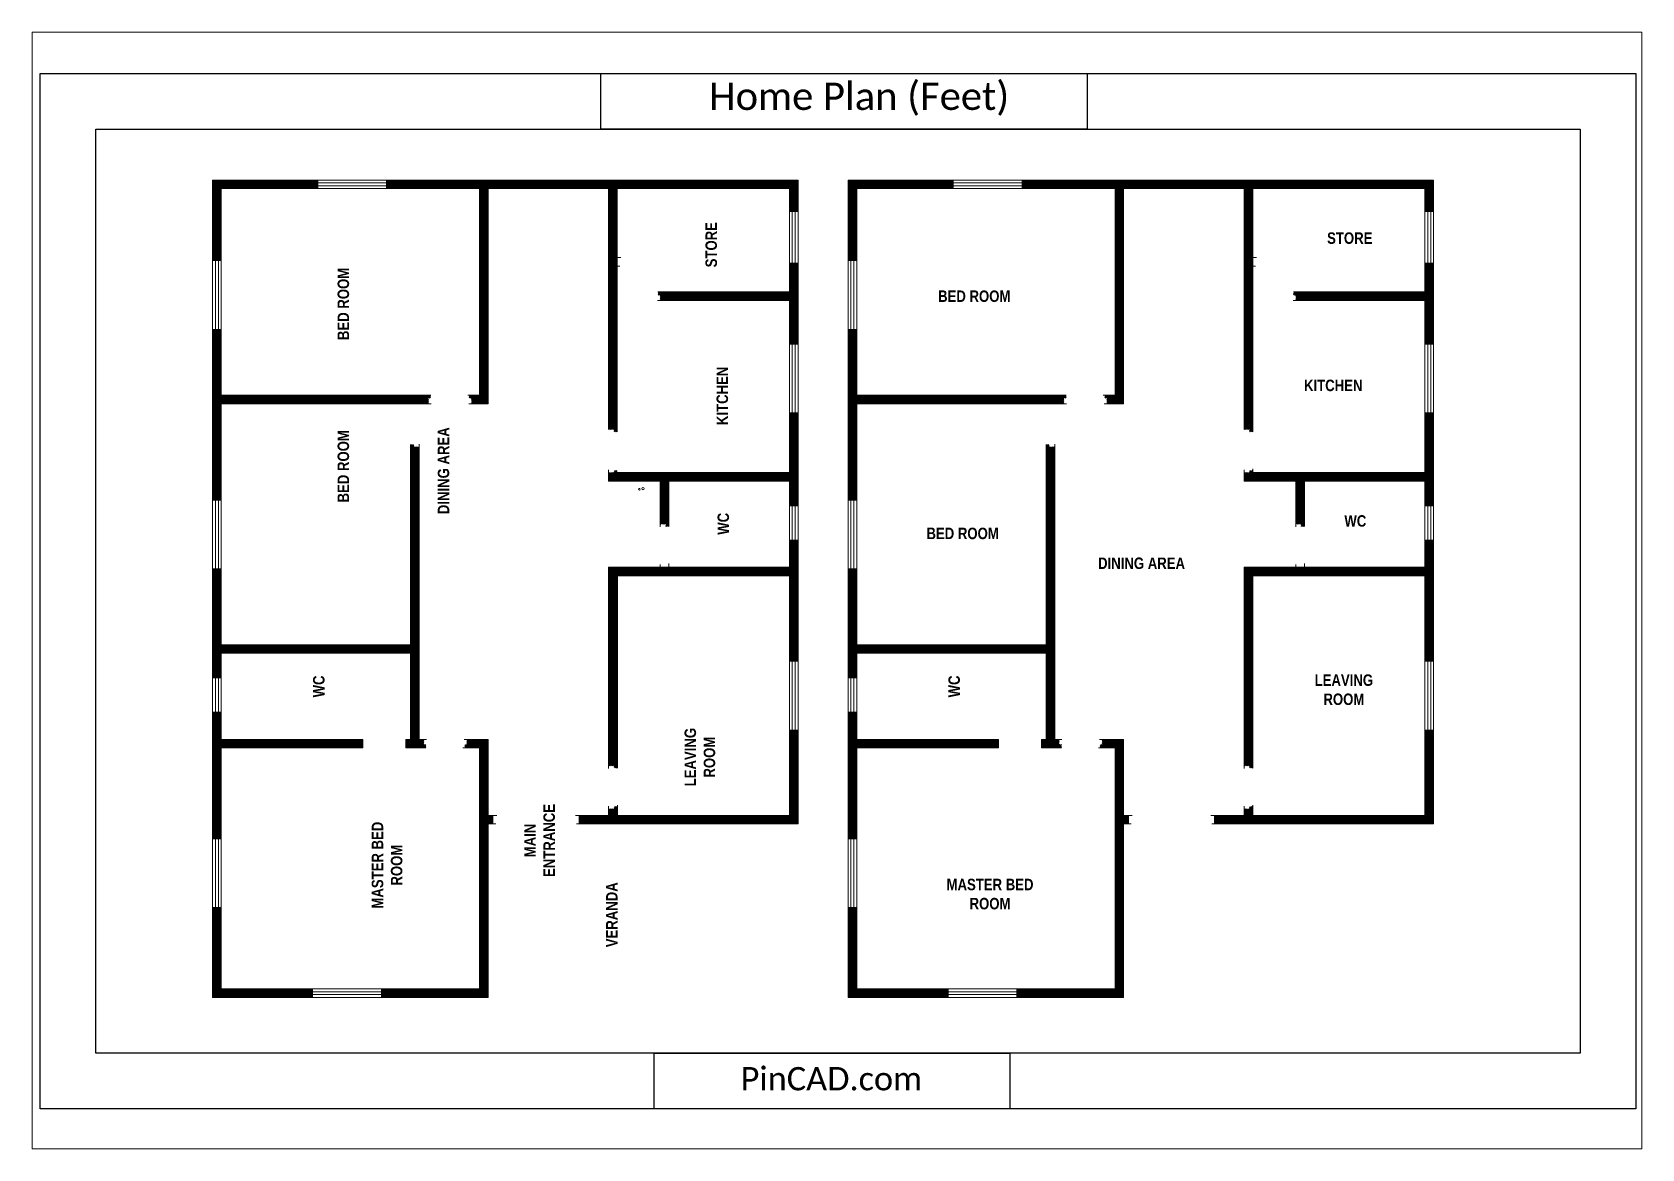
# Paper-space layout 'Layout1' of a CAD drawing. Header units: feet. Extents: x 0.1 to 11.3, y 0 to 7.8.
# The model-space entities are those that its viewports show. They can reach past a viewport. Long polylines and large blocks are cut down to what shows.
import ezdxf

# ---------------------------------------------------------------- set-up
doc = ezdxf.new("R2010")
doc.units = ezdxf.units.FT
doc.header["$MEASUREMENT"] = 0
for name, color, linetype, lineweight in [('DIM1', 154, 'Continuous', 5), ('text', 6, 'Continuous', 25), ('wall', 7, 'Continuous', 40), ('window', 116, 'Continuous', 20)]:
    doc.layers.add(name, color=color, linetype=linetype, lineweight=lineweight)
doc.layers.add('hatch', color=252, linetype='Continuous')
doc.layers.add('PinCAD.com', color=7, linetype='Continuous')
doc.styles.add('iso', font='iso.shx')
doc.styles.get("Standard").update_dxf_attribs({"font": 'swisscb.ttf'})
pattern_1 = [(135, (16912.3947, -14211.75904), (-0.441941738, -0.441941738), [])]
pattern_2 = [(135, (17355.28106, -14211.75904), (-0.441941738, -0.441941738), [])]

# ---------------------------------------------------------------- blocks, each defined once
blk = doc.blocks.new('A$C381E33FC')
at = {"layer": 'window', "lineweight": 0}
for p, q in [((0, 0), (0, 6)), ((0, 6), (48, 6)), ((0, 4), (48, 4)), ((0, 2), (48, 2)), ((0, 0), (48, 0)), ((0, 0), (48, 0)), ((48, 0), (48, 6))]:
    blk.add_line(p, q, dxfattribs=at)
blk = doc.blocks.new('A$C52AB20B1')
at = {"layer": 'window', "lineweight": 0}
for p, q in [((0, 0), (0, 6)), ((0, 6), (36, 6)), ((0, 4), (36, 4)), ((0, 2), (36, 2)), ((0, 0), (36, 0)), ((0, 0), (36, 0)), ((36, 0), (36, 6))]:
    blk.add_line(p, q, dxfattribs=at)
blk = doc.blocks.new('A$C6E103827')
at = {"layer": 'window', "lineweight": 0}
for p, q in [((0, 0), (0, 6)), ((0, 6), (24, 6)), ((0, 4), (24, 4)), ((0, 2), (24, 2)), ((24, 0), (24, 6)), ((0, 0), (24, 0)), ((0, 0), (24, 0))]:
    blk.add_line(p, q, dxfattribs=at)

msp = doc.modelspace()

# ---------------------------------------------------------------- hatches: boundary and pattern name
at = {"layer": 'DIM1', "lineweight": 0}
h = msp.add_hatch(dxfattribs=at)
h.set_pattern_fill('ANSI31', color=256, angle=90)
h.set_pattern_definition([(135, (17113.98848, -14211.75904), (-0.0883883476, -0.0883883476), [])])
h.paths.add_polyline_path([(17093.6, -324), (17093.6, -330), (17099.6, -330), (17099.6, -324)])
h = msp.add_hatch(dxfattribs=at)
h.set_pattern_fill('ANSI31', color=256, angle=90)
h.set_pattern_definition([(135, (17556.87482, -14211.75904), (-0.0883883476, -0.0883883476), [])])
h.paths.add_polyline_path([(17536.5, -324), (17536.5, -330), (17542.5, -330), (17542.5, -324)])
at = {"layer": 'hatch', "lineweight": 0}
h = msp.add_hatch(dxfattribs=at)
h.set_pattern_fill('ANSI31', color=256, scale=5, angle=90)
h.set_pattern_definition(pattern_1)
h.paths.add_polyline_path([(16907.6, -31.2), (16907.6, -107.1), (16913.6, -107.1), (16913.6, -31.2)])
h.paths.add_polyline_path([(16913.6, -84), (16913.6, -90), (17045.6, -90), (17045.6, -84)])
edge = h.paths.add_edge_path()
edge.add_line((17045.6, 55.6), (17045.6, -150))
edge.add_line((17045.6, -150), (17051.6, -150))
edge.add_line((17051.6, -150), (17051.6, 54))
edge.add_line((17051.6, 54), (17047.9, 54))
edge.add_line((17047.9, 54), (17047.9, 55.5))
edge.add_arc((17047.9, 82.5), 27, 265.2198, 270, ccw=False)
h.paths.add_polyline_path([(16907.6, 135.8), (16907.6, 16.8), (16913.6, 16.8), (16913.6, 135.8)])
edge = h.paths.add_edge_path()
edge.add_line((16913.6, 90), (16913.6, 84))
edge.add_line((16913.6, 84), (17058, 84))
edge.add_line((17058, 84), (17058, 87.8))
edge.add_line((17058, 87.8), (17059.5, 87.8))
edge.add_arc((17086.5, 87.8), 27, 175.2198, 180, ccw=False)
edge.add_line((17059.6, 90), (16913.6, 90))
h.paths.add_polyline_path([(16907.6, 240), (16907.6, 183.8), (16913.6, 183.8), (16913.6, 234), (16980.9, 234), (16980.9, 240)])
h.paths.add_polyline_path([(17093.6, 234), (17093.6, 90), (17086.5, 90), (17086.5, 87.8), (17088, 87.8), (17088, 84), (17099.6, 84), (17099.6, 234)])
h.paths.add_polyline_path([(17028.9, 240), (17028.9, 234), (17093.6, 234), (17093.6, 240)])
edge = h.paths.add_edge_path()
edge.add_line((17093.6, 240), (17093.6, 234))
edge.add_line((17093.6, 234), (17099.6, 234))
edge.add_line((17099.6, 234), (17178.8, 234))
edge.add_arc((17163, 235.9), 15.9, 353.2816, 361.3812)
edge.add_line((17178.9, 236.3), (17186.1, 236.3))
edge.add_line((17186.1, 236.3), (17186.1, 240))
edge.add_line((17186.1, 240), (17093.6, 240))
h = msp.add_hatch(dxfattribs=at)
h.set_pattern_fill('ANSI31', color=256, scale=5, angle=90)
h.set_pattern_definition(pattern_1)
h.paths.add_polyline_path([(17099.6, -203), (17099.6, -209), (17103, -209), (17103, -203)])
h.paths.add_polyline_path([(17163, -203), (17163, -209), (17315.6, -209), (17315.6, -143.5), (17309.6, -143.5), (17309.6, -203)])
h.paths.add_polyline_path([(17183.6, -30), (17183.6, -96), (17183.6, -168.4), (17187.4, -168.4), (17187.4, -169.9, -0.02157), (17189.7, -170), (17189.7, -36), (17309.6, -36), (17309.6, -30)])
h.paths.add_polyline_path([(17183.6, -198.4), (17183.6, -203), (17189.7, -203), (17189.7, -196.9), (17187.4, -196.9), (17187.4, -198.4)], flags=17)
h.paths.add_polyline_path([(17309.6, -11.2), (17309.6, -95.5), (17315.6, -95.5), (17315.6, -11.2)])
h.paths.add_polyline_path([(17189.6, 36), (17189.6, 37.5), (17187.4, 37.5), (17187.4, 36), (17183.6, 36), (17183.6, 30), (17309.6, 30), (17309.6, 36)])
h.paths.add_polyline_path([(17219.6, 30), (17219.6, 0), (17223.4, 0), (17223.4, -1.5, -0.020861), (17225.6, -1.6), (17225.6, 30)])
h.paths.add_polyline_path([(17309.6, 77.6), (17309.6, 12.8), (17315.6, 12.8), (17315.6, 77.6)])
h.paths.add_polyline_path([(17309.6, 182), (17309.6, 125.6), (17315.6, 125.6), (17315.6, 182)])
h.paths.add_polyline_path([(17218, 162, -0.020861), (17218.1, 159.8), (17219.6, 159.8), (17219.6, 156), (17309.6, 156), (17309.6, 162)])
h.paths.add_polyline_path([(17183.6, 234), (17183.6, 66), (17187.4, 66), (17187.4, 64.5, -0.020861), (17189.6, 64.4), (17189.6, 234)])
h.paths.add_polyline_path([(17180.2, 240), (17180.2, 236.3), (17178.7, 236.3), (17178.7, 234), (17183.6, 234), (17189.6, 234), (17189.6, 240)])
h.paths.add_polyline_path([(17189.6, 240), (17189.6, 234), (17309.6, 234), (17309.6, 218), (17315.6, 218), (17315.6, 240)])
h = msp.add_hatch(dxfattribs=at)
h.set_pattern_fill('ANSI31', color=256, scale=5, angle=90)
h.set_pattern_definition(pattern_2)
h.paths.add_polyline_path([(17350.5, -31.2), (17350.5, -107.1), (17356.5, -107.1), (17356.5, -31.2)])
h.paths.add_polyline_path([(17356.5, -84), (17356.5, -90), (17488.5, -90), (17488.5, -84)])
edge = h.paths.add_edge_path()
edge.add_line((17488.5, 55.6), (17488.5, -150))
edge.add_line((17488.5, -150), (17494.5, -150))
edge.add_line((17494.5, -150), (17494.5, 54))
edge.add_line((17494.5, 54), (17490.7, 54))
edge.add_line((17490.7, 54), (17490.7, 55.5))
edge.add_arc((17490.7, 82.5), 27, 265.2198, 270, ccw=False)
h.paths.add_polyline_path([(17350.5, 135.8), (17350.5, 16.8), (17356.5, 16.8), (17356.5, 135.8)])
edge = h.paths.add_edge_path()
edge.add_line((17356.5, 90), (17356.5, 84))
edge.add_line((17356.5, 84), (17500.9, 84))
edge.add_line((17500.9, 84), (17500.9, 87.8))
edge.add_line((17500.9, 87.8), (17502.4, 87.8))
edge.add_arc((17529.4, 87.8), 27, 175.2198, 180, ccw=False)
edge.add_line((17502.5, 90), (17356.5, 90))
h.paths.add_polyline_path([(17350.5, 240), (17350.5, 183.8), (17356.5, 183.8), (17356.5, 234), (17423.8, 234), (17423.8, 240)])
h.paths.add_polyline_path([(17536.5, 234), (17536.5, 90), (17529.4, 90), (17529.4, 87.8), (17530.9, 87.8), (17530.9, 84), (17542.5, 84), (17542.5, 234)])
h.paths.add_polyline_path([(17471.8, 240), (17471.8, 234), (17536.5, 234), (17536.5, 240)])
edge = h.paths.add_edge_path()
edge.add_line((17536.5, 240), (17536.5, 234))
edge.add_line((17536.5, 234), (17542.5, 234))
edge.add_line((17542.5, 234), (17621.7, 234))
edge.add_arc((17605.9, 235.9), 15.9, 353.2816, 361.3812)
edge.add_line((17621.8, 236.3), (17629, 236.3))
edge.add_line((17629, 236.3), (17629, 240))
edge.add_line((17629, 240), (17536.5, 240))
h = msp.add_hatch(dxfattribs=at)
h.set_pattern_fill('ANSI31', color=256, scale=5, angle=90)
h.set_pattern_definition(pattern_2)
h.paths.add_polyline_path([(17542.5, -203), (17542.5, -209), (17545.9, -209), (17545.9, -203)])
h.paths.add_polyline_path([(17605.9, -203), (17605.9, -209), (17758.5, -209), (17758.5, -143.5), (17752.5, -143.5), (17752.5, -203)])
h.paths.add_polyline_path([(17626.5, -30), (17626.5, -96), (17626.5, -168.4), (17630.2, -168.4), (17630.2, -169.9, -0.02157), (17632.6, -170), (17632.6, -36), (17752.5, -36), (17752.5, -30)])
h.paths.add_polyline_path([(17626.5, -198.4), (17626.5, -203), (17632.6, -203), (17632.6, -196.9), (17630.2, -196.9), (17630.2, -198.4)], flags=17)
h.paths.add_polyline_path([(17752.5, -11.2), (17752.5, -95.5), (17758.5, -95.5), (17758.5, -11.2)])
h.paths.add_polyline_path([(17632.5, 36), (17632.5, 37.5), (17630.2, 37.5), (17630.2, 36), (17626.5, 36), (17626.5, 30), (17752.5, 30), (17752.5, 36)])
h.paths.add_polyline_path([(17662.5, 30), (17662.5, 0), (17666.2, 0), (17666.2, -1.5, -0.020861), (17668.5, -1.6), (17668.5, 30)])
h.paths.add_polyline_path([(17752.5, 77.6), (17752.5, 12.8), (17758.5, 12.8), (17758.5, 77.6)])
h.paths.add_polyline_path([(17752.5, 182), (17752.5, 125.6), (17758.5, 125.6), (17758.5, 182)])
h.paths.add_polyline_path([(17660.9, 162, -0.020861), (17661, 159.8), (17662.5, 159.8), (17662.5, 156), (17752.5, 156), (17752.5, 162)])
h.paths.add_polyline_path([(17626.5, 234), (17626.5, 66), (17630.2, 66), (17630.2, 64.5, -0.020861), (17632.5, 64.4), (17632.5, 234)])
h.paths.add_polyline_path([(17623.1, 240), (17623.1, 236.3), (17621.6, 236.3), (17621.6, 234), (17626.5, 234), (17632.5, 234), (17632.5, 240)])
h.paths.add_polyline_path([(17632.5, 240), (17632.5, 234), (17752.5, 234), (17752.5, 218), (17758.5, 218), (17758.5, 240)])
h = msp.add_hatch(dxfattribs=at)
h.set_pattern_fill('ANSI31', color=256, scale=5, angle=90)
h.set_pattern_definition([(135, (17113.9885, -14211.75904), (-0.441941738, -0.441941738), [])])
h.paths.add_polyline_path([(16907.6, -267.3), (16907.6, -330), (16977.3, -330), (16977.3, -324), (16913.6, -324), (16913.6, -267.3)])
h.paths.add_polyline_path([(16907.6, -131.1), (16907.6, -219.3), (16913.6, -219.3), (16913.6, -131.1)])
h.paths.add_polyline_path([(16913.6, -150), (16913.6, -156), (17012.3, -156), (17012.3, -150)])
h.paths.add_polyline_path([(17042.3, -150), (17042.3, -156), (17056.3, -156, -0.020861), (17056.3, -153.7), (17054.8, -153.7), (17054.8, -150)])
h.paths.add_polyline_path([(17084.8, -150), (17084.8, -153.7), (17083.3, -153.7), (17083.3, -156), (17093.6, -156), (17093.6, -324), (17099.6, -324), (17099.6, -150)])
h.paths.add_polyline_path([(17025.3, -324), (17025.3, -330), (17093.6, -330), (17093.6, -324)])
h = msp.add_hatch(dxfattribs=at)
h.set_pattern_fill('ANSI31', color=256, scale=5, angle=90)
h.set_pattern_definition([(135, (17556.8748, -14211.75904), (-0.441941738, -0.441941738), [])])
h.paths.add_polyline_path([(17350.5, -267.3), (17350.5, -330), (17420.2, -330), (17420.2, -324), (17356.5, -324), (17356.5, -267.3)])
h.paths.add_polyline_path([(17350.5, -131.1), (17350.5, -219.3), (17356.5, -219.3), (17356.5, -131.1)])
h.paths.add_polyline_path([(17356.5, -150), (17356.5, -156), (17455.2, -156), (17455.2, -150)])
h.paths.add_polyline_path([(17485.2, -150), (17485.2, -156), (17499.2, -156, -0.020861), (17499.1, -153.7), (17497.6, -153.7), (17497.6, -150)])
h.paths.add_polyline_path([(17527.6, -150), (17527.6, -153.7), (17526.1, -153.7), (17526.1, -156), (17536.5, -156), (17536.5, -324), (17542.5, -324), (17542.5, -150)])
h.paths.add_polyline_path([(17468.2, -324), (17468.2, -330), (17536.5, -330), (17536.5, -324)])

# ---------------------------------------------------------------- linework, layer by layer
at = {"layer": 'PinCAD.com'}
for points in [[(16787.5, 314.2), (17899.5, 314.2), (17899.5, -407.6), (16787.5, -407.6)], [(17178.1, 314.2), (17517.2, 314.2), (17517.2, 275.5), (17178.1, 275.5)], [(17178.1, 314.2), (17517.2, 314.2), (17517.2, 275.5), (17178.1, 275.5)], [(16826.2, 275.5), (17860.8, 275.5), (17860.8, -368.9), (16826.2, -368.9)], [(17215.3, -368.9), (17463.1, -368.9), (17463.1, -407.6), (17215.3, -407.6)], [(17215.3, -368.9), (17463.1, -368.9), (17463.1, -407.6), (17215.3, -407.6)]]:
    msp.add_lwpolyline(points, close=True, dxfattribs=at)
at = {"layer": 'wall', "lineweight": 0}
for p, q in [((16907.6, 240), (17152.1, 240)), ((16907.6, -330), (16907.6, 240)), ((17189.6, 240), (17093.6, 240)), ((17093.6, 240), (17093.6, 90)), ((17178.4, 240), (17315.6, 240)), ((17189.6, 66), (17189.6, 240)), ((17315.6, -209), (17315.6, 240)), ((17350.5, 240), (17595, 240)), ((17350.5, -330), (17350.5, 240)), ((17632.5, 240), (17536.5, 240)), ((17536.5, 240), (17536.5, 90)), ((17621.2, 240), (17758.5, 240)), ((17632.5, 66), (17632.5, 240)), ((17758.5, -209), (17758.5, 240)), ((16913.6, 234), (17151.8, 234)), ((16913.6, -324), (16913.6, 234)), ((17177.6, 234), (17309.6, 234)), ((17183.6, 66), (17183.6, 234)), ((17189.6, 64.4), (17189.6, 234)), ((17309.6, -203), (17309.6, 234)), ((17356.5, 234), (17594.7, 234)), ((17356.5, -324), (17356.5, 234)), ((17620.5, 234), (17752.5, 234)), ((17626.5, 66), (17626.5, 234)), ((17632.5, 64.4), (17632.5, 234)), ((17752.5, -203), (17752.5, 234)), ((17218, 162), (17309.6, 162)), ((17660.9, 162), (17752.5, 162)), ((17217.7, 156), (17309.6, 156)), ((17660.6, 156), (17752.5, 156)), ((17093.6, 90), (17085.4, 90)), ((17536.5, 90), (17528.2, 90)), ((17045.6, -150), (17045.6, 55.6)), ((17051.6, -150), (17051.6, 55.9)), ((17488.5, -150), (17488.5, 55.6)), ((17494.5, -150), (17494.5, 55.9)), ((17183.6, 30), (17183.6, 37.9)), ((17189.6, 36), (17309.6, 36)), ((17626.5, 30), (17626.5, 37.9)), ((17632.5, 36), (17632.5, 38.6)), ((17632.5, 36), (17752.5, 36)), ((17183.6, 30), (17309.6, 30)), ((17219.6, -1.9), (17219.6, 30)), ((17225.6, 30), (17285.6, 30)), ((17225.6, -1.6), (17225.6, 30)), ((17626.5, 30), (17752.5, 30)), ((17662.5, -1.9), (17662.5, 30)), ((17668.5, 30), (17728.5, 30)), ((17668.5, -1.6), (17668.5, 30)), ((17183.6, -30), (17309.6, -30)), ((17183.6, -96), (17183.6, -30)), ((17626.5, -30), (17752.5, -30)), ((17626.5, -96), (17626.5, -30)), ((17189.7, -36), (17309.6, -36)), ((17189.7, -36), (17189.7, -170)), ((17632.6, -36), (17752.5, -36)), ((17632.6, -36), (17632.6, -170)), ((17045.6, -84), (16913.6, -84)), ((17488.5, -84), (17356.5, -84)), ((17045.6, -90), (16913.6, -90)), ((17183.6, -96), (17183.6, -170.3)), ((17488.5, -90), (17356.5, -90)), ((17626.5, -96), (17626.5, -170.3)), ((17012.3, -150), (16913.6, -150)), ((17012.3, -156), (16913.6, -156)), ((17012.3, -156), (17012.3, -150)), ((17056.6, -150), (17042.3, -150)), ((17042.3, -156), (17042.3, -150)), ((17056.3, -156), (17042.3, -156)), ((17093.6, -156), (17082.1, -156)), ((17099.6, -150), (17082.9, -150)), ((17093.6, -330), (17093.6, -156)), ((17099.6, -330), (17099.6, -150)), ((17455.2, -150), (17356.5, -150)), ((17455.2, -156), (17356.5, -156)), ((17455.2, -156), (17455.2, -150)), ((17499.5, -150), (17485.2, -150)), ((17485.2, -156), (17485.2, -150)), ((17499.2, -156), (17485.2, -156)), ((17536.5, -156), (17525, -156)), ((17542.5, -150), (17525.8, -150)), ((17536.5, -330), (17536.5, -156)), ((17542.5, -330), (17542.5, -150)), ((17183.6, -196.6), (17183.6, -203)), ((17189.7, -195.8), (17189.7, -203)), ((17626.5, -196.6), (17626.5, -203)), ((17632.6, -195.8), (17632.6, -203)), ((17099.6, -203), (17105.7, -203)), ((17099.6, -209), (17104.9, -209)), ((17103, -209), (17103, -203)), ((17160.4, -203), (17309.6, -203)), ((17161.2, -209), (17315.6, -209)), ((17542.5, -203), (17548.5, -203)), ((17542.5, -209), (17547.8, -209)), ((17545.9, -209), (17545.9, -203)), ((17603.3, -203), (17752.5, -203)), ((17604, -209), (17758.5, -209)), ((17099.6, -324), (16913.6, -324)), ((17542.5, -324), (17356.5, -324)), ((17099.6, -330), (16907.6, -330)), ((17542.5, -330), (17350.5, -330))]:
    msp.add_line(p, q, dxfattribs=at)
for points in [[(17183.6, 234), (17099.6, 234), (17099.6, 84), (17086.1, 84)], [(17183.6, 66), (17183.6, 234), (17177.6, 234)], [(17626.5, 234), (17542.5, 234), (17542.5, 84), (17529, 84)], [(17626.5, 66), (17626.5, 234), (17620.5, 234)], [(17059.6, 90), (16913.6, 90)], [(17502.5, 90), (17356.5, 90)], [(17059.9, 84), (16913.6, 84)], [(17502.7, 84), (17356.5, 84)]]:
    msp.add_lwpolyline(points, dxfattribs=at)
at = {"layer": 'window', "lineweight": 0}
for p, q in [((17189.6, 186), (17192.2, 186)), ((17189.6, 180), (17191.5, 180)), ((17632.5, 186), (17635.1, 186)), ((17632.5, 180), (17634.4, 180)), ((17225.6, 12), (17225.6, 30)), ((17668.5, 12), (17668.5, 30)), ((17219.6, -30), (17219.6, -28.1)), ((17225.6, -30), (17225.6, -27.4)), ((17662.5, -30), (17662.5, -28.1)), ((17668.5, -30), (17668.5, -27.4)), ((17163, -209), (17163, -203)), ((17605.9, -209), (17605.9, -203))]:
    msp.add_line(p, q, dxfattribs=at)
for centre, radius in [((17205, 24.4), 0.56), ((17207.5, 24.8), 0.862)]:
    msp.add_circle(centre, radius, dxfattribs=at)

# ---------------------------------------------------------------- block references
at = {"layer": 'DIM1', "lineweight": 0}
for p in [(16980.9, 234), (17423.8, 234), (16977.3, -330), (17420.2, -330)]:
    msp.add_blockref('A$C381E33FC', p, dxfattribs=at)
at = {"layer": 'DIM1', "lineweight": 0, "rotation": 90}
for name, p in [('A$C52AB20B1', (17315.6, 182)), ('A$C52AB20B1', (17758.5, 182)), ('A$C381E33FC', (16913.6, 135.8)), ('A$C381E33FC', (17356.5, 135.8)), ('A$C381E33FC', (17315.6, 77.6)), ('A$C381E33FC', (17758.5, 77.6)), ('A$C381E33FC', (16913.6, -31.2)), ('A$C6E103827', (17315.6, -11.2)), ('A$C381E33FC', (17356.5, -31.2)), ('A$C6E103827', (17758.5, -11.2)), ('A$C381E33FC', (17315.6, -143.5)), ('A$C381E33FC', (17758.5, -143.5)), ('A$C6E103827', (16913.6, -131.1)), ('A$C6E103827', (17356.5, -131.1)), ('A$C381E33FC', (16913.6, -267.3)), ('A$C381E33FC', (17356.5, -267.3))]:
    msp.add_blockref(name, p, dxfattribs=at)

# ---------------------------------------------------------------- texts
at = {"layer": 'PinCAD.com', "linetype": 'Continuous', "attachment_point": 1, "style": 'iso'}
for s, width, gutter_width, insert, char_height in [('\\pxt24;{\\fCalibri|b0|i0|c0|p34;\\H0.91667x;\\C0;Home Plan (Feet)}', 236.355, 103.9, (17253.6, 307.9), 20.781), ('{\\fCalibri|b0|i0|c0|p34;\\H0.91667x;\\C0;PinCAD.com}', 148.218, 88.5, (17275.6, -378.5), 17.702)]:
    msp.add_mtext_dynamic_manual_height_columns(s, width=width, gutter_width=gutter_width, heights=[0], dxfattribs=dict(at, insert=insert, char_height=char_height))
at = {"layer": 'text', "lineweight": 0, "char_height": 8, "width": 96.388, "attachment_point": 2, "rotation": 90}
for s, insert in [('STORE ', (17251.1, 194.9)), ('BED ROOM ', (16994.7, 153.6)), ('KITCHEN ', (17258.8, 89.5)), ('BED ROOM ', (16994.7, 40.4)), ('DINING AREA ', (17064.5, 37.3)), ('WC ', (17259.5, 0.3)), ('WC ', (16977.6, -113.1)), ('WC ', (17420.4, -113.1)), ('LEAVING \\PROOM ', (17236.5, -162.4)), ('MAIN \\PENTRANCE', (17124.8, -220.5)), ('MASTER BED \\PROOM ', (17018.5, -237.7)), ('VERANDA ', (17181.8, -272.3))]:
    msp.add_mtext(s, dxfattribs=dict(at, insert=insert))
at = {"layer": 'text', "lineweight": 0, "char_height": 8, "width": 96.388, "attachment_point": 2}
for s, insert in [('STORE ', (17700.1, 203.5)), ('BED ROOM ', (17438.4, 163)), ('KITCHEN ', (17688.6, 100.8)), ('WC ', (17704, 6.3)), ('BED ROOM ', (17430.3, -2.4)), ('DINING AREA ', (17555, -23.2)), ('LEAVING \\PROOM ', (17696, -104.7)), ('MASTER BED \\PROOM ', (17449.4, -247.2))]:
    msp.add_mtext(s, dxfattribs=dict(at, insert=insert))

psp = doc.layouts.get("Layout1")

# ---------------------------------------------------------------- viewports
at = {"layer": 'PinCAD.com', "view_target_point": (24943.394, -2674.392)}
psp.add_viewport(center=(5.666, 3.933), size=(11.198, 7.7719), view_center_point=(-7600.645, 2628.15), view_height=778.57136, dxfattribs=at)

doc.saveas('drawing.dxf')
